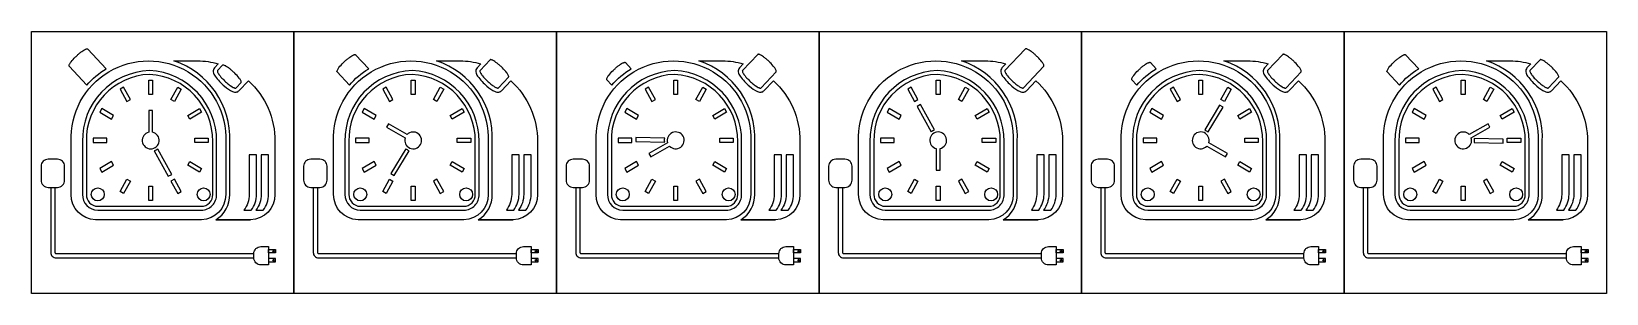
# Model space of a CAD drawing. Header units: millimetres. Extents: x 1815 to 9808, y 892 to 2224.
import ezdxf

# ---------------------------------------------------------------- set-up
doc = ezdxf.new("R2010")
doc.units = ezdxf.units.MM
doc.layers.add('1', color=6, linetype='Continuous')

msp = doc.modelspace()

# ---------------------------------------------------------------- linework, layer by layer
at = {"layer": '1'}
for p, q in [((3050.6, 1664.5), (3050.6, 1395.9)), ((4382.6, 1664.5), (4382.6, 1395.9)), ((5714.7, 1664.5), (5714.7, 1395.9)), ((7046.8, 1664.5), (7046.8, 1395.9)), ((8378.9, 1664.5), (8378.9, 1395.9)), ((9711, 1664.5), (9711, 1395.9)), ((2749.7, 1266.7), (2927, 1266.7)), ((4081.8, 1266.7), (4259.1, 1266.7)), ((5413.9, 1266.7), (5591.1, 1266.7)), ((6746, 1266.7), (6923.2, 1266.7)), ((8078.1, 1266.7), (8255.3, 1266.7)), ((9410.2, 1266.7), (9587.4, 1266.7))]:
    msp.add_line(p, q, dxfattribs=at)
for points in [[(1815, 2224.1), (3147.1, 2224.1), (3147.1, 892), (1815, 892)], [(3147.1, 2224.1), (4479.2, 2224.1), (4479.2, 892), (3147.1, 892)], [(4479.2, 2224.1), (5811.3, 2224.1), (5811.3, 892), (4479.2, 892)], [(5811.3, 2224.1), (7143.4, 2224.1), (7143.4, 892), (5811.3, 892)], [(7143.4, 2224.1), (8475.5, 2224.1), (8475.5, 892), (7143.4, 892)], [(8475.5, 2224.1), (9807.5, 2224.1), (9807.5, 892), (8475.5, 892)], [(2265.1, 1930), (2299.6, 1867.5), (2316.9, 1877.9), (2282.4, 1940.4)], [(2409.9, 1903.9), (2409.9, 1976.1), (2429.9, 1976.1), (2429.9, 1903.9)], [(2522.9, 1877.9), (2557.4, 1940.4), (2574.7, 1930), (2540.2, 1867.5)], [(3597.2, 1930), (3631.7, 1867.5), (3649, 1877.9), (3614.4, 1940.4)], [(3742, 1903.9), (3742, 1976.1), (3761.9, 1976.1), (3761.9, 1903.9)], [(3855, 1877.9), (3889.5, 1940.4), (3906.8, 1930), (3872.2, 1867.5)], [(4929.3, 1930), (4963.8, 1867.5), (4981.1, 1877.9), (4946.5, 1940.4)], [(5074.1, 1903.9), (5074.1, 1976.1), (5094, 1976.1), (5094, 1903.9)], [(5187.1, 1877.9), (5221.6, 1940.4), (5238.8, 1930), (5204.3, 1867.5)], [(6261.4, 1930), (6295.9, 1867.5), (6313.1, 1877.9), (6278.6, 1940.4)], [(6406.2, 1903.9), (6406.2, 1976.1), (6426.1, 1976.1), (6426.1, 1903.9)], [(6519.2, 1877.9), (6553.7, 1940.4), (6570.9, 1930), (6536.4, 1867.5)], [(7593.4, 1930), (7628, 1867.5), (7645.2, 1877.9), (7610.7, 1940.4)], [(7738.3, 1903.9), (7738.3, 1976.1), (7758.2, 1976.1), (7758.2, 1903.9)], [(7851.2, 1877.9), (7885.8, 1940.4), (7903, 1930), (7868.5, 1867.5)], [(8925.5, 1930), (8960, 1867.5), (8977.3, 1877.9), (8942.8, 1940.4)], [(9070.3, 1903.9), (9070.3, 1976.1), (9090.3, 1976.1), (9090.3, 1903.9)], [(9183.3, 1877.9), (9217.8, 1940.4), (9235.1, 1930), (9200.6, 1867.5)], [(2231.5, 1796.3), (2171.7, 1832.4), (2161.8, 1814.3), (2221.6, 1778.2)], [(2608.3, 1796.3), (2668.1, 1832.4), (2678, 1814.3), (2618.2, 1778.2)], [(3563.6, 1796.3), (3503.8, 1832.4), (3493.8, 1814.3), (3553.6, 1778.2)], [(3940.4, 1796.3), (4000.2, 1832.4), (4010.1, 1814.3), (3950.3, 1778.2)], [(4895.7, 1796.3), (4835.9, 1832.4), (4825.9, 1814.3), (4885.7, 1778.2)], [(5272.4, 1796.3), (5332.2, 1832.4), (5342.2, 1814.3), (5282.4, 1778.2)], [(6227.8, 1796.3), (6168, 1832.4), (6158, 1814.3), (6217.8, 1778.2)], [(6604.5, 1796.3), (6664.3, 1832.4), (6674.3, 1814.3), (6614.5, 1778.2)], [(7559.8, 1796.3), (7500.1, 1832.4), (7490.1, 1814.3), (7549.9, 1778.2)], [(7936.6, 1796.3), (7996.4, 1832.4), (8006.4, 1814.3), (7946.6, 1778.2)], [(8891.9, 1796.3), (8832.1, 1832.4), (8822.2, 1814.3), (8882, 1778.2)], [(9268.7, 1796.3), (9328.5, 1832.4), (9338.4, 1814.3), (9278.7, 1778.2)], [(2196.6, 1681), (2127.6, 1681), (2127.6, 1660.2), (2196.6, 1660.2)], [(2643.2, 1681), (2712.2, 1681), (2712.2, 1660.2), (2643.2, 1660.2)], [(3528.7, 1681), (3459.7, 1681), (3459.7, 1660.2), (3528.7, 1660.2)], [(3975.2, 1681), (4044.3, 1681), (4044.3, 1660.2), (3975.2, 1660.2)], [(4860.8, 1681), (4791.7, 1681), (4791.7, 1660.2), (4860.8, 1660.2)], [(5307.3, 1681), (5376.4, 1681), (5376.4, 1660.2), (5307.3, 1660.2)], [(6192.9, 1681), (6123.8, 1681), (6123.8, 1660.2), (6192.9, 1660.2)], [(6639.4, 1681), (6708.5, 1681), (6708.5, 1660.2), (6639.4, 1660.2)], [(7525, 1681), (7455.9, 1681), (7455.9, 1660.2), (7525, 1660.2)], [(7971.5, 1681), (8040.5, 1681), (8040.5, 1660.2), (7971.5, 1660.2)], [(8857, 1681), (8788, 1681), (8788, 1660.2), (8857, 1660.2)], [(9303.6, 1681), (9372.6, 1681), (9372.6, 1660.2), (9303.6, 1660.2)], [(2161.8, 1526.8), (2171.7, 1508.8), (2231.5, 1544.9), (2221.6, 1562.9)], [(2608.3, 1544.9), (2618.2, 1562.9), (2678, 1526.8), (2668.1, 1508.8)], [(3493.8, 1526.8), (3503.8, 1508.8), (3563.6, 1544.9), (3553.6, 1562.9)], [(3940.4, 1544.9), (3950.3, 1562.9), (4010.1, 1526.8), (4000.2, 1508.8)], [(4825.9, 1526.8), (4835.9, 1508.8), (4895.7, 1544.9), (4885.7, 1562.9)], [(5272.4, 1544.9), (5282.4, 1562.9), (5342.2, 1526.8), (5332.2, 1508.8)], [(6158, 1526.8), (6168, 1508.8), (6227.8, 1544.9), (6217.8, 1562.9)], [(6604.5, 1544.9), (6614.5, 1562.9), (6674.3, 1526.8), (6664.3, 1508.8)], [(7490.1, 1526.8), (7500.1, 1508.8), (7559.8, 1544.9), (7549.9, 1562.9)], [(7936.6, 1544.9), (7946.6, 1562.9), (8006.4, 1526.8), (7996.4, 1508.8)], [(8822.2, 1526.8), (8832.1, 1508.8), (8891.9, 1544.9), (8882, 1562.9)], [(9268.7, 1544.9), (9278.7, 1562.9), (9338.4, 1526.8), (9328.5, 1508.8)], [(2265.1, 1411.2), (2299.6, 1473.7), (2316.9, 1463.3), (2282.4, 1400.8)], [(2522.9, 1463.3), (2557.4, 1400.8), (2574.7, 1411.2), (2540.2, 1473.7)], [(3597.2, 1411.2), (3631.7, 1473.7), (3649, 1463.3), (3614.4, 1400.8)], [(3855, 1463.3), (3889.5, 1400.8), (3906.8, 1411.2), (3872.2, 1473.7)], [(4929.3, 1411.2), (4963.8, 1473.7), (4981.1, 1463.3), (4946.5, 1400.8)], [(5187.1, 1463.3), (5221.6, 1400.8), (5238.8, 1411.2), (5204.3, 1473.7)], [(6261.4, 1411.2), (6295.9, 1473.7), (6313.1, 1463.3), (6278.6, 1400.8)], [(6519.2, 1463.3), (6553.7, 1400.8), (6570.9, 1411.2), (6536.4, 1473.7)], [(7593.4, 1411.2), (7628, 1473.7), (7645.2, 1463.3), (7610.7, 1400.8)], [(7851.2, 1463.3), (7885.8, 1400.8), (7903, 1411.2), (7868.5, 1473.7)], [(8925.5, 1411.2), (8960, 1473.7), (8977.3, 1463.3), (8942.8, 1400.8)], [(9183.3, 1463.3), (9217.8, 1400.8), (9235.1, 1411.2), (9200.6, 1473.7)], [(2409.9, 1365.1), (2409.9, 1437.2), (2429.9, 1437.2), (2429.9, 1365.1)], [(3742, 1365.1), (3742, 1437.2), (3761.9, 1437.2), (3761.9, 1365.1)], [(5074.1, 1365.1), (5074.1, 1437.2), (5094, 1437.2), (5094, 1365.1)], [(6406.2, 1365.1), (6406.2, 1437.2), (6426.1, 1437.2), (6426.1, 1365.1)], [(7738.3, 1365.1), (7738.3, 1437.2), (7758.2, 1437.2), (7758.2, 1365.1)], [(9070.3, 1365.1), (9070.3, 1437.2), (9090.3, 1437.2), (9090.3, 1365.1)], [(3017.8, 1115.2), (3053.8, 1115.2), (3053.8, 1098.8), (3017.8, 1098.8)], [(3017.8, 1053.2), (3053.8, 1053.2), (3053.8, 1069.5), (3017.8, 1069.5)], [(4349.9, 1115.2), (4385.8, 1115.2), (4385.8, 1098.8), (4349.9, 1098.8)], [(4349.9, 1053.2), (4385.8, 1053.2), (4385.8, 1069.5), (4349.9, 1069.5)], [(5681.9, 1115.2), (5717.9, 1115.2), (5717.9, 1098.8), (5681.9, 1098.8)], [(5681.9, 1053.2), (5717.9, 1053.2), (5717.9, 1069.5), (5681.9, 1069.5)], [(7014, 1115.2), (7050, 1115.2), (7050, 1098.8), (7014, 1098.8)], [(7014, 1053.2), (7050, 1053.2), (7050, 1069.5), (7014, 1069.5)], [(8346.1, 1115.2), (8382.1, 1115.2), (8382.1, 1098.8), (8346.1, 1098.8)], [(8346.1, 1053.2), (8382.1, 1053.2), (8382.1, 1069.5), (8346.1, 1069.5)], [(9678.2, 1115.2), (9714.2, 1115.2), (9714.2, 1098.8), (9678.2, 1098.8)], [(9678.2, 1053.2), (9714.2, 1053.2), (9714.2, 1069.5), (9678.2, 1069.5)]]:
    msp.add_lwpolyline(points, close=True, dxfattribs=at)
for points in [[(2194, 2034.7), (2100.2, 2134.9)], [(3526.1, 2034.7), (3459.5, 2105.8)], [(4091, 2024.8), (4142.4, 2079.8)], [(5423.1, 2024.8), (5500.2, 2107.2)], [(6755.1, 2024.8), (6858.2, 2134.9)], [(8087.2, 2024.8), (8164.3, 2107.2)], [(8854.4, 2034.7), (8787.9, 2105.8)], [(9419.3, 2024.8), (9470.7, 2079.8)], [(2006.5, 2047.2), (2095.9, 1951.7)], [(2758.9, 2024.8), (2784.6, 2052.3)], [(3365.8, 2018.1), (3428, 1951.7)], [(4858.2, 2034.7), (4828.7, 2066.2)], [(5593.9, 2019.5), (5517.6, 1938.1)], [(6951.9, 2047.2), (6849.7, 1938.1)], [(7522.4, 2034.7), (7492.8, 2066.2)], [(8258, 2019.5), (8181.8, 1938.1)], [(8694.2, 2018.1), (8756.3, 1951.7)], [(2878.3, 1964.6), (2853.5, 1938.1)], [(4236.1, 1992.1), (4185.5, 1938.1)], [(4735, 1978.5), (4760.1, 1951.7)], [(7399.2, 1978.5), (7424.3, 1951.7)], [(9564.4, 1992.1), (9513.9, 1938.1)]]:
    msp.add_lwpolyline(points, dxfattribs=at)
for points in [[(2016.2, 1664.5, -1.045174), (2800.6, 1664.5), (2800.6, 1395.9, -0.413726), (2677, 1266.7), (2139.8, 1266.7, -0.413726), (2016.2, 1395.9)], [(2754.5, 1664.4, 0.401708), (2414.3, 2025.4, 0.410899), (2073.8, 1664.3), (2073.8, 1396.1, 0.413791), (2151.1, 1315.8), (2677.1, 1315.8, 0.419115), (2754.5, 1396.2)], [(2735, 1664.5, 0.401054), (2414.1, 2005.8, 0.410362), (2093.3, 1664.5), (2093.3, 1395.9, 0.413726), (2151.3, 1335.3), (2677, 1335.3, 0.419874), (2735, 1395.9)], [(2749.7, 1266.7, 0.269108), (2821.4, 1396.1), (2821.4, 1664.1, 0.335512), (2538.1, 2074.4), (2658.4, 2074.4, -0.070451), (2762.9, 2059.6), (2743.7, 2039.1, 0.232601), (2737.5, 2018.3, 0.121367), (2746.9, 1996.7, 0.049096), (2794.4, 1945.7, 0.067028), (2835.3, 1918.4, 0.156137), (2854.1, 1915.6, 0.15986), (2867.4, 1922.6), (2915.6, 1973.9, -0.21235), (3050.6, 1664.5), (3050.6, 1395.9, -0.410509), (2927, 1266.7)], [(3348.3, 1664.5, -1.045174), (4132.7, 1664.5), (4132.7, 1395.9, -0.413726), (4009.1, 1266.7), (3471.9, 1266.7, -0.413726), (3348.3, 1395.9)], [(4086.6, 1664.4, 0.401708), (3746.4, 2025.4, 0.410899), (3405.9, 1664.3), (3405.9, 1396.1, 0.413791), (3483.2, 1315.8), (4009.2, 1315.8, 0.419115), (4086.6, 1396.2)], [(4067, 1664.5, 0.401054), (3746.2, 2005.8, 0.410362), (3425.4, 1664.5), (3425.4, 1395.9, 0.413726), (3483.4, 1335.3), (4009.1, 1335.3, 0.419874), (4067, 1395.9)], [(4081.8, 1266.7, 0.269108), (4153.5, 1396.1), (4153.5, 1664.1, 0.335512), (3870.1, 2074.4), (3990.5, 2074.4, -0.070451), (4094.9, 2059.6), (4075.8, 2039.1, 0.232601), (4069.6, 2018.3, 0.121367), (4078.9, 1996.7, 0.049096), (4126.4, 1945.7, 0.067028), (4167.4, 1918.4, 0.156137), (4186.2, 1915.6, 0.15986), (4199.5, 1922.6), (4247.7, 1973.9, -0.21235), (4382.6, 1664.5), (4382.6, 1395.9, -0.410509), (4259.1, 1266.7)], [(4680.4, 1664.5, -1.045174), (5464.8, 1664.5), (5464.8, 1395.9, -0.413726), (5341.2, 1266.7), (4804, 1266.7, -0.413726), (4680.4, 1395.9)], [(5418.7, 1664.4, 0.401708), (5078.5, 2025.4, 0.410899), (4737.9, 1664.3), (4737.9, 1396.1, 0.413791), (4815.3, 1315.8), (5341.3, 1315.8, 0.419115), (5418.7, 1396.2)], [(5399.1, 1664.5, 0.401054), (5078.3, 2005.8, 0.410362), (4757.5, 1664.5), (4757.5, 1395.9, 0.413726), (4815.5, 1335.3), (5341.2, 1335.3, 0.419874), (5399.1, 1395.9)], [(5413.9, 1266.7, 0.269108), (5485.6, 1396.1), (5485.6, 1664.1, 0.335512), (5202.2, 2074.4), (5322.5, 2074.4, -0.070451), (5427, 2059.6), (5407.8, 2039.1, 0.232601), (5401.7, 2018.3, 0.121367), (5411, 1996.7, 0.049096), (5458.5, 1945.7, 0.067028), (5499.4, 1918.4, 0.156137), (5518.3, 1915.6, 0.15986), (5531.6, 1922.6), (5579.8, 1973.9, -0.21235), (5714.7, 1664.5), (5714.7, 1395.9, -0.410509), (5591.1, 1266.7)], [(6012.5, 1664.5, -1.045174), (6796.8, 1664.5), (6796.8, 1395.9, -0.413726), (6673.3, 1266.7), (6136.1, 1266.7, -0.413726), (6012.5, 1395.9)], [(6750.8, 1664.4, 0.401708), (6410.5, 2025.4, 0.410899), (6070, 1664.3), (6070, 1396.1, 0.413791), (6147.3, 1315.8), (6673.4, 1315.8, 0.419115), (6750.8, 1396.2)], [(6731.2, 1664.5, 0.401054), (6410.4, 2005.8, 0.410362), (6089.6, 1664.5), (6089.6, 1395.9, 0.413726), (6147.5, 1335.3), (6673.3, 1335.3, 0.419874), (6731.2, 1395.9)], [(6746, 1266.7, 0.269108), (6817.7, 1396.1), (6817.7, 1664.1, 0.335512), (6534.3, 2074.4), (6654.6, 2074.4, -0.070451), (6759.1, 2059.6), (6739.9, 2039.1, 0.232601), (6733.7, 2018.3, 0.121367), (6743.1, 1996.7, 0.049096), (6790.6, 1945.7, 0.067028), (6831.5, 1918.4, 0.156137), (6850.4, 1915.6, 0.15986), (6863.7, 1922.6), (6911.9, 1973.9, -0.21235), (7046.8, 1664.5), (7046.8, 1395.9, -0.410509), (6923.2, 1266.7)], [(7344.6, 1664.5, -1.045174), (8128.9, 1664.5), (8128.9, 1395.9, -0.413726), (8005.3, 1266.7), (7468.1, 1266.7, -0.413726), (7344.6, 1395.9)], [(8082.9, 1664.4, 0.401708), (7742.6, 2025.4, 0.410899), (7402.1, 1664.3), (7402.1, 1396.1, 0.413791), (7479.4, 1315.8), (8005.5, 1315.8, 0.419115), (8082.9, 1396.2)], [(8063.3, 1664.5, 0.401054), (7742.5, 2005.8, 0.410362), (7421.7, 1664.5), (7421.7, 1395.9, 0.413726), (7479.6, 1335.3), (8005.3, 1335.3, 0.419874), (8063.3, 1395.9)], [(8078.1, 1266.7, 0.269108), (8149.8, 1396.1), (8149.8, 1664.1, 0.335512), (7866.4, 2074.4), (7986.7, 2074.4, -0.070451), (8091.2, 2059.6), (8072, 2039.1, 0.232601), (8065.8, 2018.3, 0.121367), (8075.2, 1996.7, 0.049096), (8122.7, 1945.7, 0.067028), (8163.6, 1918.4, 0.156137), (8182.5, 1915.6, 0.15986), (8195.7, 1922.6), (8243.9, 1973.9, -0.21235), (8378.9, 1664.5), (8378.9, 1395.9, -0.410509), (8255.3, 1266.7)], [(8676.7, 1664.5, -1.045174), (9461, 1664.5), (9461, 1395.9, -0.413726), (9337.4, 1266.7), (8800.2, 1266.7, -0.413726), (8676.7, 1395.9)], [(9414.9, 1664.4, 0.401708), (9074.7, 2025.4, 0.410899), (8734.2, 1664.3), (8734.2, 1396.1, 0.413791), (8811.5, 1315.8), (9337.5, 1315.8, 0.419115), (9414.9, 1396.2)], [(9395.4, 1664.5, 0.401054), (9074.6, 2005.8, 0.410362), (8753.8, 1664.5), (8753.8, 1395.9, 0.413726), (8811.7, 1335.3), (9337.4, 1335.3, 0.419874), (9395.4, 1395.9)], [(9410.2, 1266.7, 0.269108), (9481.9, 1396.1), (9481.9, 1664.1, 0.335512), (9198.5, 2074.4), (9318.8, 2074.4, -0.070451), (9423.3, 2059.6), (9404.1, 2039.1, 0.232601), (9397.9, 2018.3, 0.121367), (9407.3, 1996.7, 0.049096), (9454.8, 1945.7, 0.067028), (9495.7, 1918.4, 0.156137), (9514.5, 1915.6, 0.15986), (9527.8, 1922.6), (9576, 1973.9, -0.21235), (9711, 1664.5), (9711, 1395.9, -0.410509), (9587.4, 1266.7)], [(6380.5, 1714.4, -0.088793), (6397.9, 1724), (6326.7, 1852.9), (6309.3, 1843.3)], [(7768.4, 1723.3, -0.088793), (7785.5, 1713.1), (7861.5, 1839.2), (7844.4, 1849.4)], [(2429.9, 1821.8), (2409.9, 1821.8), (2409.9, 1712.1, 8.455357), (2429.9, 1712.1)], [(3626, 1754.8), (3616, 1737.5), (3711, 1682.7, 8.455357), (3721, 1699.9)], [(5028.2, 1661.6, -0.088793), (5028.6, 1681.5), (4881.4, 1684.3), (4881, 1664.4)], [(4948.1, 1603.5), (4958, 1586.3), (5053.1, 1641.1, 8.455357), (5043.1, 1658.4)], [(6406.2, 1519.3), (6426.1, 1519.3), (6426.1, 1629, 8.455357), (6406.2, 1629)], [(7874.2, 1586.3), (7884.2, 1603.5), (7789.2, 1658.4, 8.455357), (7779.2, 1641.1)], [(9216.3, 1737.5), (9206.3, 1754.8), (9111.3, 1699.9, 8.455357), (9121.3, 1682.7)], [(9136.1, 1679.5, -0.088793), (9135.8, 1659.5), (9283, 1656.8), (9283.4, 1676.7)], [(2455.5, 1626.6, -0.088793), (2438.1, 1617), (2509.3, 1488.1), (2526.7, 1497.7)], [(3731.8, 1617.7, -0.088793), (3714.7, 1628), (3638.7, 1501.9), (3655.8, 1491.6)], [(1946.8, 1574.8), (1899.8, 1574.8, 0.414214), (1863.6, 1538.6), (1863.6, 1467.8, 0.414214), (1899.8, 1431.6), (1946.8, 1431.6, 0.414214), (1983, 1467.8), (1983, 1538.6, 0.414214)], [(2919.7, 1596.3), (2919.7, 1395.9, -0.163335), (2892.7, 1315.4), (2929.9, 1315.4, 0.164047), (2956.9, 1395.9), (2956.9, 1596.3)], [(2981, 1596.3), (2981, 1395.9, -0.163335), (2954, 1315.4), (2991.2, 1315.4, 0.164047), (3018.2, 1395.9), (3018.2, 1596.3)], [(3278.9, 1574.8), (3231.9, 1574.8, 0.414214), (3195.7, 1538.6), (3195.7, 1467.8, 0.414214), (3231.9, 1431.6), (3278.9, 1431.6, 0.414214), (3315.1, 1467.8), (3315.1, 1538.6, 0.414214)], [(4251.7, 1596.3), (4251.7, 1395.9, -0.163335), (4224.8, 1315.4), (4262, 1315.4, 0.164047), (4289, 1395.9), (4289, 1596.3)], [(4313, 1596.3), (4313, 1395.9, -0.163335), (4286.1, 1315.4), (4323.3, 1315.4, 0.164047), (4350.3, 1395.9), (4350.3, 1596.3)], [(4611, 1574.8), (4564, 1574.8, 0.414214), (4527.8, 1538.6), (4527.8, 1467.8, 0.414214), (4564, 1431.6), (4611, 1431.6, 0.414214), (4647.2, 1467.8), (4647.2, 1538.6, 0.414214)], [(5583.8, 1596.3), (5583.8, 1395.9, -0.163335), (5556.9, 1315.4), (5594.1, 1315.4, 0.164047), (5621, 1395.9), (5621, 1596.3)], [(5645.1, 1596.3), (5645.1, 1395.9, -0.163335), (5618.2, 1315.4), (5655.4, 1315.4, 0.164047), (5682.4, 1395.9), (5682.4, 1596.3)], [(5943.1, 1574.8), (5896.1, 1574.8, 0.414214), (5859.9, 1538.6), (5859.9, 1467.8, 0.414214), (5896.1, 1431.6), (5943.1, 1431.6, 0.414214), (5979.2, 1467.8), (5979.2, 1538.6, 0.414214)], [(6915.9, 1596.3), (6915.9, 1395.9, -0.163335), (6888.9, 1315.4), (6926.2, 1315.4, 0.164047), (6953.1, 1395.9), (6953.1, 1596.3)], [(6977.2, 1596.3), (6977.2, 1395.9, -0.163335), (6950.3, 1315.4), (6987.5, 1315.4, 0.164047), (7014.4, 1395.9), (7014.4, 1596.3)], [(7275.2, 1574.8), (7228.1, 1574.8, 0.414214), (7192, 1538.6), (7192, 1467.8, 0.414214), (7228.1, 1431.6), (7275.2, 1431.6, 0.414214), (7311.3, 1467.8), (7311.3, 1538.6, 0.414214)], [(8248, 1596.3), (8248, 1395.9, -0.163335), (8221, 1315.4), (8258.3, 1315.4, 0.164047), (8285.2, 1395.9), (8285.2, 1596.3)], [(8309.3, 1596.3), (8309.3, 1395.9, -0.163335), (8282.3, 1315.4), (8319.6, 1315.4, 0.164047), (8346.5, 1395.9), (8346.5, 1596.3)], [(8607.2, 1574.8), (8560.2, 1574.8, 0.414214), (8524, 1538.6), (8524, 1467.8, 0.414214), (8560.2, 1431.6), (8607.2, 1431.6, 0.414214), (8643.4, 1467.8), (8643.4, 1538.6, 0.414214)], [(9580.1, 1596.3), (9580.1, 1395.9, -0.163335), (9553.1, 1315.4), (9590.3, 1315.4, 0.164047), (9617.3, 1395.9), (9617.3, 1596.3)], [(9641.4, 1596.3), (9641.4, 1395.9, -0.163335), (9614.4, 1315.4), (9651.7, 1315.4, 0.164047), (9678.6, 1395.9), (9678.6, 1596.3)], [(2979.6, 1130.7), (3017.8, 1130.7), (3017.8, 1037.6), (2979.6, 1037.6, -0.414214), (2943.4, 1073.8), (2943.4, 1094.6, -0.414214)], [(4311.7, 1130.7), (4349.9, 1130.7), (4349.9, 1037.6), (4311.7, 1037.6, -0.414214), (4275.5, 1073.8), (4275.5, 1094.6, -0.414214)], [(5643.8, 1130.7), (5681.9, 1130.7), (5681.9, 1037.6), (5643.8, 1037.6, -0.414214), (5607.6, 1073.8), (5607.6, 1094.6, -0.414214)], [(6975.9, 1130.7), (7014, 1130.7), (7014, 1037.6), (6975.9, 1037.6, -0.414214), (6939.7, 1073.8), (6939.7, 1094.6, -0.414214)], [(8307.9, 1130.7), (8346.1, 1130.7), (8346.1, 1037.6), (8307.9, 1037.6, -0.414214), (8271.8, 1073.8), (8271.8, 1094.6, -0.414214)], [(9640, 1130.7), (9678.2, 1130.7), (9678.2, 1037.6), (9640, 1037.6, -0.414214), (9603.8, 1073.8), (9603.8, 1094.6, -0.414214)]]:
    msp.add_lwpolyline(points, format="xyb", close=True, dxfattribs=at)
for points in [[(2095.9, 1951.7, -0.078282), (2194, 2034.7, -0.078282)], [(3428, 1951.7, -0.078282), (3526.1, 2034.7, -0.078282)], [(4760.1, 1951.7, -0.078282), (4858.2, 2034.7, -0.078282)], [(7424.3, 1951.7, -0.078282), (7522.4, 2034.7, -0.078282)], [(8756.3, 1951.7, -0.078282), (8854.4, 2034.7, -0.078282)], [(1912.7, 1431.6), (1912.7, 1100.5, 0.414214), (1939.6, 1073.5), (2943.4, 1073.5)], [(1933.9, 1431.6), (1933.9, 1100.5, 0.414214), (1939.6, 1094.8), (2943.4, 1094.8)], [(3244.8, 1431.6), (3244.8, 1100.5, 0.414214), (3271.7, 1073.5), (4275.5, 1073.5)], [(3266, 1431.6), (3266, 1100.5, 0.414214), (3271.7, 1094.8), (4275.5, 1094.8)], [(4576.9, 1431.6), (4576.9, 1100.5, 0.414214), (4603.8, 1073.5), (5607.6, 1073.5)], [(4598.1, 1431.6), (4598.1, 1100.5, 0.414214), (4603.8, 1094.8), (5607.6, 1094.8)], [(5908.9, 1431.6), (5908.9, 1100.5, 0.414214), (5935.9, 1073.5), (6939.7, 1073.5)], [(5930.2, 1431.6), (5930.2, 1100.5, 0.414214), (5935.9, 1094.8), (6939.7, 1094.8)], [(7241, 1431.6), (7241, 1100.5, 0.414214), (7268, 1073.5), (8271.8, 1073.5)], [(7262.3, 1431.6), (7262.3, 1100.5, 0.414214), (7268, 1094.8), (8271.8, 1094.8)], [(8573.1, 1431.6), (8573.1, 1100.5, 0.414214), (8600, 1073.5), (9603.8, 1073.5)], [(8594.4, 1431.6), (8594.4, 1100.5, 0.414214), (8600, 1094.8), (9603.8, 1094.8)]]:
    msp.add_lwpolyline(points, format="xyb", dxfattribs=at)
for centre, radius in [((2151.3, 1395.9), 32.8), ((2688.5, 1395.9), 32.7), ((3483.4, 1395.9), 32.8), ((4020.6, 1395.9), 32.7), ((4815.5, 1395.9), 32.8), ((5352.7, 1395.9), 32.7), ((6147.5, 1395.9), 32.8), ((6684.7, 1395.9), 32.7), ((7479.6, 1395.9), 32.8), ((8016.8, 1395.9), 32.7), ((8811.7, 1395.9), 32.8), ((9348.9, 1395.9), 32.7), ((3044, 1107), 4.42), ((3044, 1061.3), 4.42), ((4376.1, 1107), 4.42), ((4376.1, 1061.3), 4.42), ((5708.1, 1107), 4.42), ((5708.1, 1061.3), 4.42), ((7040.2, 1107), 4.42), ((7040.2, 1061.3), 4.42), ((8372.3, 1107), 4.42), ((8372.3, 1061.3), 4.42), ((9704.4, 1107), 4.42), ((9704.4, 1061.3), 4.42)]:
    msp.add_circle(centre, radius, dxfattribs=at)
for points, knots in [([(2006.5, 2047.2), (2006.3, 2047.6), (2005.6, 2048.6), (2005.7, 2052.2), (2008.9, 2059.5), (2019.2, 2074.7), (2032.2, 2088.8), (2046.4, 2102.5), (2057.1, 2112), (2069.4, 2121.7), (2079.4, 2128.5), (2087, 2132.7), (2091.8, 2134.9), (2095.4, 2135.8), (2097.5, 2136), (2099.2, 2135.7), (2099.9, 2135.1), (2100.2, 2134.9)], [68.763384, 68.763384, 68.763384, 68.763384, 70.223529, 72.173403, 79.110111, 94.005773, 127.119337, 136.151293, 153.546469, 170.007412, 182.817879, 189.902645, 196.117138, 198.587433, 200.956352, 202.499855, 203.607455, 203.607455, 203.607455, 203.607455]), ([(3365.8, 2018.1), (3365.6, 2018.5), (3364.9, 2019.5), (3365, 2023.1), (3368.2, 2030.5), (3378.5, 2045.6), (3391.5, 2059.7), (3405.7, 2073.5), (3416.5, 2083), (3428.7, 2092.6), (3438.7, 2099.4), (3446.3, 2103.7), (3451.1, 2105.8), (3454.7, 2106.7), (3456.8, 2106.9), (3458.6, 2106.6), (3459.2, 2106.1), (3459.5, 2105.8)], [68.763384, 68.763384, 68.763384, 68.763384, 70.223529, 72.173403, 79.110111, 94.005773, 127.119337, 136.151293, 153.546469, 170.007412, 182.817879, 189.902645, 196.117138, 198.587433, 200.956352, 202.499855, 203.607455, 203.607455, 203.607455, 203.607455]), ([(4236.1, 1992.1), (4236.3, 1992.5), (4237, 1993.4), (4236.9, 1997), (4233.7, 2004.4), (4223.4, 2019.6), (4210.5, 2033.6), (4196.2, 2047.4), (4185.5, 2056.9), (4173.2, 2066.5), (4163.2, 2073.3), (4155.6, 2077.6), (4150.8, 2079.7), (4147.2, 2080.7), (4145.1, 2080.9), (4143.4, 2080.6), (4142.7, 2080), (4142.4, 2079.8)], [68.763384, 68.763384, 68.763384, 68.763384, 70.223529, 72.173403, 79.110111, 94.005773, 127.119337, 136.151293, 153.546469, 170.007412, 182.817879, 189.902645, 196.117138, 198.587433, 200.956352, 202.499855, 203.607455, 203.607455, 203.607455, 203.607455]), ([(5593.9, 2019.5), (5594.1, 2019.9), (5594.8, 2020.9), (5594.7, 2024.5), (5591.5, 2031.9), (5581.2, 2047), (5568.3, 2061.1), (5554, 2074.9), (5543.3, 2084.3), (5531, 2094), (5521, 2100.8), (5513.4, 2105.1), (5508.6, 2107.2), (5505, 2108.1), (5502.9, 2108.3), (5501.2, 2108), (5500.5, 2107.5), (5500.2, 2107.2)], [68.763384, 68.763384, 68.763384, 68.763384, 70.223529, 72.173403, 79.110111, 94.005773, 127.119337, 136.151293, 153.546469, 170.007412, 182.817879, 189.902645, 196.117138, 198.587433, 200.956352, 202.499855, 203.607455, 203.607455, 203.607455, 203.607455]), ([(6951.9, 2047.2), (6952.1, 2047.6), (6952.8, 2048.6), (6952.7, 2052.2), (6949.5, 2059.5), (6939.2, 2074.7), (6926.2, 2088.8), (6912, 2102.5), (6901.3, 2112), (6889, 2121.7), (6879, 2128.5), (6871.4, 2132.7), (6866.6, 2134.9), (6863, 2135.8), (6860.9, 2136), (6859.2, 2135.7), (6858.5, 2135.1), (6858.2, 2134.9)], [68.763384, 68.763384, 68.763384, 68.763384, 70.223529, 72.173403, 79.110111, 94.005773, 127.119337, 136.151293, 153.546469, 170.007412, 182.817879, 189.902645, 196.117138, 198.587433, 200.956352, 202.499855, 203.607455, 203.607455, 203.607455, 203.607455]), ([(8258, 2019.5), (8258.3, 2019.9), (8258.9, 2020.9), (8258.9, 2024.5), (8255.7, 2031.9), (8245.3, 2047), (8232.4, 2061.1), (8218.1, 2074.9), (8207.4, 2084.3), (8195.2, 2094), (8185.2, 2100.8), (8177.6, 2105.1), (8172.7, 2107.2), (8169.2, 2108.1), (8167, 2108.3), (8165.3, 2108), (8164.6, 2107.5), (8164.3, 2107.2)], [68.763384, 68.763384, 68.763384, 68.763384, 70.223529, 72.173403, 79.110111, 94.005773, 127.119337, 136.151293, 153.546469, 170.007412, 182.817879, 189.902645, 196.117138, 198.587433, 200.956352, 202.499855, 203.607455, 203.607455, 203.607455, 203.607455]), ([(8694.2, 2018.1), (8693.9, 2018.5), (8693.3, 2019.5), (8693.4, 2023.1), (8696.5, 2030.5), (8706.9, 2045.6), (8719.8, 2059.7), (8734.1, 2073.5), (8744.8, 2083), (8757, 2092.6), (8767.1, 2099.4), (8774.6, 2103.7), (8779.5, 2105.8), (8783.1, 2106.7), (8785.2, 2106.9), (8786.9, 2106.6), (8787.6, 2106.1), (8787.9, 2105.8)], [68.763384, 68.763384, 68.763384, 68.763384, 70.223529, 72.173403, 79.110111, 94.005773, 127.119337, 136.151293, 153.546469, 170.007412, 182.817879, 189.902645, 196.117138, 198.587433, 200.956352, 202.499855, 203.607455, 203.607455, 203.607455, 203.607455]), ([(9564.4, 1992.1), (9564.7, 1992.5), (9565.3, 1993.4), (9565.2, 1997), (9562.1, 2004.4), (9551.7, 2019.6), (9538.8, 2033.6), (9524.5, 2047.4), (9513.8, 2056.9), (9501.6, 2066.5), (9491.5, 2073.3), (9483.9, 2077.6), (9479.1, 2079.7), (9475.5, 2080.7), (9473.4, 2080.9), (9471.7, 2080.6), (9471, 2080), (9470.7, 2079.8)], [68.763384, 68.763384, 68.763384, 68.763384, 70.223529, 72.173403, 79.110111, 94.005773, 127.119337, 136.151293, 153.546469, 170.007412, 182.817879, 189.902645, 196.117138, 198.587433, 200.956352, 202.499855, 203.607455, 203.607455, 203.607455, 203.607455]), ([(2758.9, 2024.8), (2758.7, 2024.6), (2758.2, 2023.9), (2758, 2022.3), (2758.4, 2018.8), (2762.6, 2009.9), (2773.3, 1995.6), (2789.9, 1977.6), (2808.4, 1960.8), (2824.6, 1948.2), (2836.2, 1940.9), (2843.2, 1937.5), (2847.3, 1936.3), (2850.1, 1935.8), (2852.1, 1936.9), (2853, 1937.7), (2853.5, 1938.1)], [1, 1, 1, 1, 1.467595, 2.217652, 3.292095, 6.716553, 16.361375, 29.641079, 42.639854, 53.097856, 59.772586, 62.853847, 64.508587, 66.025094, 66.848887, 67.763384, 67.763384, 67.763384, 67.763384]), ([(2878.3, 1964.6), (2878.6, 1965), (2879.2, 1966), (2879.1, 1969.6), (2876, 1977), (2865.6, 1992.1), (2852.7, 2006.2), (2838.4, 2019.9), (2827.7, 2029.4), (2815.5, 2039.1), (2805.4, 2045.9), (2797.8, 2050.1), (2793, 2052.3), (2789.4, 2053.2), (2787.3, 2053.4), (2785.6, 2053.1), (2784.9, 2052.5), (2784.6, 2052.3)], [68.763384, 68.763384, 68.763384, 68.763384, 70.223529, 72.173403, 79.110111, 94.005773, 127.119337, 136.151293, 153.546469, 170.007412, 182.817879, 189.902645, 196.117138, 198.587433, 200.956352, 202.499855, 203.607455, 203.607455, 203.607455, 203.607455]), ([(4091, 2024.8), (4090.8, 2024.6), (4090.3, 2023.9), (4090.1, 2022.3), (4090.5, 2018.8), (4094.7, 2009.9), (4105.4, 1995.6), (4122, 1977.6), (4140.4, 1960.8), (4156.7, 1948.2), (4168.3, 1940.9), (4175.3, 1937.5), (4179.4, 1936.3), (4182.2, 1935.8), (4184.2, 1936.9), (4185.1, 1937.7), (4185.5, 1938.1)], [1, 1, 1, 1, 1.467595, 2.217652, 3.292095, 6.716553, 16.361375, 29.641079, 42.639854, 53.097856, 59.772586, 62.853847, 64.508587, 66.025094, 66.848887, 67.763384, 67.763384, 67.763384, 67.763384]), ([(4735, 1978.5), (4734.7, 1978.9), (4734.1, 1979.9), (4734.2, 1983.5), (4737.3, 1990.9), (4747.7, 2006), (4760.6, 2020.1), (4774.9, 2033.9), (4785.6, 2043.4), (4797.8, 2053), (4807.9, 2059.8), (4815.5, 2064.1), (4820.3, 2066.2), (4823.9, 2067.1), (4826, 2067.3), (4827.7, 2067), (4828.4, 2066.5), (4828.7, 2066.2)], [68.763384, 68.763384, 68.763384, 68.763384, 70.223529, 72.173403, 79.110111, 94.005773, 127.119337, 136.151293, 153.546469, 170.007412, 182.817879, 189.902645, 196.117138, 198.587433, 200.956352, 202.499855, 203.607455, 203.607455, 203.607455, 203.607455]), ([(5423.1, 2024.8), (5422.9, 2024.6), (5422.4, 2023.9), (5422.1, 2022.3), (5422.6, 2018.8), (5426.8, 2009.9), (5437.5, 1995.6), (5454.1, 1977.6), (5472.5, 1960.8), (5488.7, 1948.2), (5500.4, 1940.9), (5507.4, 1937.5), (5511.4, 1936.3), (5514.3, 1935.8), (5516.3, 1936.9), (5517.2, 1937.7), (5517.6, 1938.1)], [1, 1, 1, 1, 1.467595, 2.217652, 3.292095, 6.716553, 16.361375, 29.641079, 42.639854, 53.097856, 59.772586, 62.853847, 64.508587, 66.025094, 66.848887, 67.763384, 67.763384, 67.763384, 67.763384]), ([(6755.1, 2024.8), (6755, 2024.6), (6754.5, 2023.9), (6754.2, 2022.3), (6754.7, 2018.8), (6758.9, 2009.9), (6769.6, 1995.6), (6786.2, 1977.6), (6804.6, 1960.8), (6820.8, 1948.2), (6832.4, 1940.9), (6839.5, 1937.5), (6843.5, 1936.3), (6846.3, 1935.8), (6848.4, 1936.9), (6849.3, 1937.7), (6849.7, 1938.1)], [1, 1, 1, 1, 1.467595, 2.217652, 3.292095, 6.716553, 16.361375, 29.641079, 42.639854, 53.097856, 59.772586, 62.853847, 64.508587, 66.025094, 66.848887, 67.763384, 67.763384, 67.763384, 67.763384]), ([(7399.2, 1978.5), (7398.9, 1978.9), (7398.3, 1979.9), (7398.3, 1983.5), (7401.5, 1990.9), (7411.9, 2006), (7424.8, 2020.1), (7439.1, 2033.9), (7449.8, 2043.4), (7462, 2053), (7472, 2059.8), (7479.6, 2064.1), (7484.5, 2066.2), (7488, 2067.1), (7490.2, 2067.3), (7491.9, 2067), (7492.6, 2066.5), (7492.8, 2066.2)], [68.763384, 68.763384, 68.763384, 68.763384, 70.223529, 72.173403, 79.110111, 94.005773, 127.119337, 136.151293, 153.546469, 170.007412, 182.817879, 189.902645, 196.117138, 198.587433, 200.956352, 202.499855, 203.607455, 203.607455, 203.607455, 203.607455]), ([(8087.2, 2024.8), (8087, 2024.6), (8086.5, 2023.9), (8086.3, 2022.3), (8086.8, 2018.8), (8090.9, 2009.9), (8101.6, 1995.6), (8118.2, 1977.6), (8136.7, 1960.8), (8152.9, 1948.2), (8164.5, 1940.9), (8171.6, 1937.5), (8175.6, 1936.3), (8178.4, 1935.8), (8180.5, 1936.9), (8181.3, 1937.7), (8181.8, 1938.1)], [1, 1, 1, 1, 1.467595, 2.217652, 3.292095, 6.716553, 16.361375, 29.641079, 42.639854, 53.097856, 59.772586, 62.853847, 64.508587, 66.025094, 66.848887, 67.763384, 67.763384, 67.763384, 67.763384]), ([(9419.3, 2024.8), (9419.1, 2024.6), (9418.6, 2023.9), (9418.4, 2022.3), (9418.9, 2018.8), (9423, 2009.9), (9433.7, 1995.6), (9450.3, 1977.6), (9468.8, 1960.8), (9485, 1948.2), (9496.6, 1940.9), (9503.7, 1937.5), (9507.7, 1936.3), (9510.5, 1935.8), (9512.5, 1936.9), (9513.4, 1937.7), (9513.9, 1938.1)], [1, 1, 1, 1, 1.467595, 2.217652, 3.292095, 6.716553, 16.361375, 29.641079, 42.639854, 53.097856, 59.772586, 62.853847, 64.508587, 66.025094, 66.848887, 67.763384, 67.763384, 67.763384, 67.763384])]:
    msp.add_open_spline(points, degree=3, knots=knots, dxfattribs=at)

doc.saveas('drawing.dxf')
